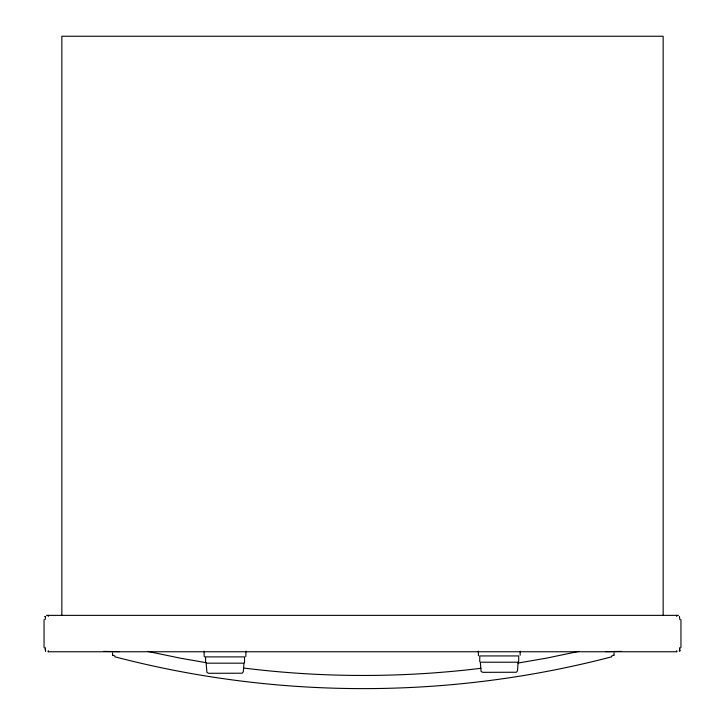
<?xml version="1.0" encoding="UTF-8"?>
<svg xmlns="http://www.w3.org/2000/svg" width="725" height="725" viewBox="0 0 725 725"><rect width="100%" height="100%" fill="white"/><g stroke="black" fill="none" stroke-linecap="round" stroke-linejoin="round"><path stroke-width="1.09" d="M48.222 651.757L48.303 650.688M676.706 616.431L676.797 615.362M614.066 655.409L614.039 652.944M45.113 619.639L45.602 616.431M679.397 650.688L679.887 647.47M679.887 648.54L679.397 651.222L680.394 650.688M245.811 656.732L245.974 651.104M45.467 650.325L45.602 651.222L45.113 648.54M112.547 655.409L112.565 652.944M611.664 655.98L613.785 655.192M611.692 656.814C449.654 699.217 276.95 699.217 114.922 656.814M578.922 651.385L546.251 658.182L517.94 663.076M480.911 668.305C402.167 677.911 322.235 677.857 243.518 668.024M605.592 651.621L621.388 651.412M46.527 615.362L678.473 615.362M44.606 616.431L45.467 616.785M48.158 651.757L676.842 651.757M103.612 651.412L119.407 651.621M206.489 662.741L180.353 658.182L147.683 651.385M204.785 656.895L204.133 656.243L204.133 651.104M112.819 655.192L114.94 655.98M478.464 655.772L478.301 651.168M45.113 647.47L45.602 650.688M679.397 616.431L679.887 619.639M48.203 615.362L48.294 616.431M676.697 650.688L676.778 651.757M680.956 619.639L680.956 647.47M663.158 615.362L663.158 36.25L61.842 36.25L61.842 615.362M520.142 651.168L520.142 655.282M518.701 661.562L518.701 655.935L479.751 655.935L479.751 661.562M244.524 662.514L244.524 656.895L205.583 656.895L205.583 662.514M44.044 619.639L44.044 647.47M243.953 663.176L243.328 671.74L242.232 673.208L208.546 673.289L206.906 672.365L206.145 663.176L243.953 663.176M518.13 662.215L517.496 670.788L516.408 672.247L482.714 672.329L481.083 671.413L480.322 662.215L518.13 662.215"/></g></svg>
